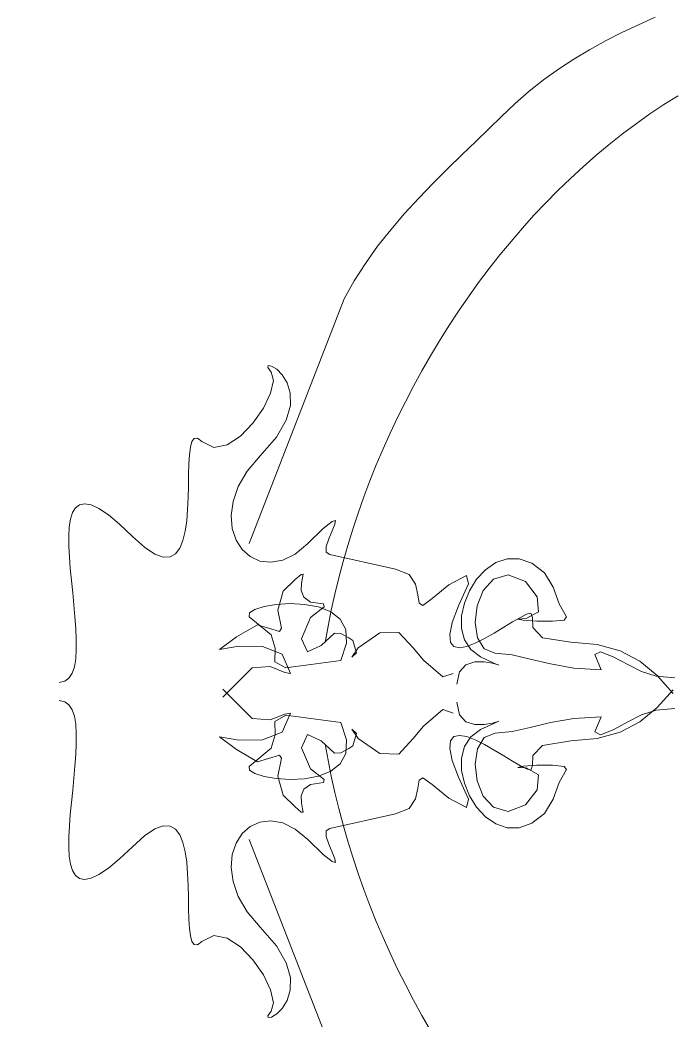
# Model space of a CAD drawing. Header units: centimetres. Extents: x -377343 to 693706, y 194584 to 813780.
# Drawn here: x 142257.5 to 142378.4, y 492503.4 to 492688.6 of the extents above; entities that cross this region are included whole.
import ezdxf

# ---------------------------------------------------------------- set-up
doc = ezdxf.new("R2010")
doc.units = ezdxf.units.CM
doc.layers.add('PIPA', color=11, linetype='Continuous')
doc.layers.add('TEXT', color=7, linetype='Continuous')

msp = doc.modelspace()

# ---------------------------------------------------------------- linework, layer by layer
at = {"layer": 'PIPA', "lineweight": 35, "extrusion": (0, 0.816497, 0.57735), "elevation": 193451.324}
msp.add_lwpolyline([(-421704.212, -325591.681), (-159560.265, -63447.734), (377343.333, -600351.331), (-158232.47, -1135927.133), (-693706.405, -600453.199), (-454216.825, -360963.619)], dxfattribs=at)
at = {"layer": 'TEXT', "color": 2, "linetype": 'Continuous', "lineweight": 13}
for p, q in [((142374.953, 492689.14), (142371.838, 492687.767)), ((142371.838, 492687.767), (142368.769, 492686.313)), ((142368.769, 492686.313), (142365.753, 492684.77)), ((142365.753, 492684.77), (142362.793, 492683.129)), ((142362.793, 492683.129), (142359.896, 492681.383)), ((142359.896, 492681.383), (142357.065, 492679.524)), ((142357.065, 492679.524), (142354.307, 492677.544)), ((142354.307, 492677.544), (142351.625, 492675.434)), ((142351.625, 492675.434), (142349.026, 492673.187)), ((142376.561, 492672.976), (142379.205, 492674.628)), ((142376.561, 492672.976), (142379.205, 492674.628)), ((142349.026, 492673.187), (142346.513, 492670.795)), ((142373.959, 492671.244), (142376.561, 492672.976)), ((142373.959, 492671.244), (142376.561, 492672.976)), ((142346.513, 492670.795), (142344.225, 492668.543)), ((142371.399, 492669.436), (142373.959, 492671.244)), ((142371.399, 492669.436), (142373.959, 492671.244)), ((142368.881, 492667.554), (142371.399, 492669.436)), ((142368.881, 492667.554), (142371.399, 492669.436)), ((142344.225, 492668.543), (142341.78, 492666.181)), ((142366.407, 492665.599), (142368.881, 492667.554)), ((142366.407, 492665.599), (142368.881, 492667.554)), ((142341.78, 492666.181), (142339.218, 492663.711)), ((142363.977, 492663.575), (142366.407, 492665.599)), ((142363.977, 492663.575), (142366.407, 492665.599)), ((142339.218, 492663.711), (142336.579, 492661.136)), ((142361.593, 492661.484), (142363.977, 492663.575)), ((142361.593, 492661.484), (142363.977, 492663.575)), ((142359.254, 492659.329), (142361.593, 492661.484)), ((142359.254, 492659.329), (142361.593, 492661.484)), ((142336.579, 492661.136), (142333.901, 492658.457)), ((142333.901, 492658.457), (142331.227, 492655.677)), ((142356.963, 492657.11), (142359.254, 492659.329)), ((142356.963, 492657.11), (142359.254, 492659.329)), ((142354.718, 492654.832), (142356.963, 492657.11)), ((142354.718, 492654.832), (142356.963, 492657.11)), ((142331.227, 492655.677), (142328.594, 492652.799)), ((142352.523, 492652.497), (142354.718, 492654.832)), ((142352.523, 492652.497), (142354.718, 492654.832)), ((142328.594, 492652.799), (142326.044, 492649.825)), ((142350.376, 492650.106), (142352.523, 492652.497)), ((142350.376, 492650.106), (142352.523, 492652.497)), ((142326.044, 492649.825), (142323.615, 492646.757)), ((142348.279, 492647.663), (142350.376, 492650.106)), ((142348.279, 492647.663), (142350.376, 492650.106)), ((142323.615, 492646.757), (142321.349, 492643.597)), ((142346.233, 492645.169), (142348.279, 492647.663)), ((142346.233, 492645.169), (142348.279, 492647.663)), ((142344.239, 492642.627), (142346.233, 492645.169)), ((142344.239, 492642.627), (142346.233, 492645.169)), ((142321.349, 492643.597), (142319.284, 492640.348)), ((142342.297, 492640.04), (142344.239, 492642.627)), ((142342.297, 492640.04), (142344.239, 492642.627)), ((142319.284, 492640.348), (142317.46, 492637.013)), ((142340.408, 492637.409), (142342.297, 492640.04)), ((142340.408, 492637.409), (142342.297, 492640.04)), ((142338.574, 492634.738), (142340.408, 492637.409)), ((142338.574, 492634.738), (142340.408, 492637.409)), ((142317.46, 492637.013), (142299.894, 492591.745)), ((142336.794, 492632.029), (142338.574, 492634.738)), ((142336.794, 492632.029), (142338.574, 492634.738)), ((142335.07, 492629.283), (142336.794, 492632.029)), ((142335.07, 492629.283), (142336.794, 492632.029)), ((142333.402, 492626.504), (142335.07, 492629.283)), ((142333.402, 492626.504), (142335.07, 492629.283)), ((142331.791, 492623.694), (142333.402, 492626.504)), ((142331.791, 492623.694), (142333.402, 492626.504)), ((142303.387, 492624.723), (142303.291, 492624.357)), ((142303.291, 492624.357), (142303.948, 492623.5)), ((142304.016, 492624.61), (142303.387, 492624.723)), ((142304.959, 492624.032), (142304.016, 492624.61)), ((142303.948, 492623.5), (142304.394, 492621.951)), ((142305.996, 492623), (142304.959, 492624.032)), ((142306.908, 492621.527), (142305.996, 492623)), ((142330.239, 492620.855), (142331.791, 492623.694)), ((142330.239, 492620.855), (142331.791, 492623.694)), ((142304.394, 492621.951), (142303.842, 492619.594)), ((142307.476, 492619.623), (142306.908, 492621.527)), ((142328.745, 492617.99), (142330.239, 492620.855)), ((142328.745, 492617.99), (142330.239, 492620.855)), ((142303.842, 492619.594), (142302.499, 492616.826)), ((142307.481, 492617.303), (142307.476, 492619.623)), ((142302.499, 492616.826), (142300.57, 492614.041)), ((142306.703, 492614.578), (142307.481, 492617.303)), ((142327.311, 492615.101), (142328.745, 492617.99)), ((142327.311, 492615.101), (142328.745, 492617.99)), ((142325.937, 492612.19), (142327.311, 492615.101)), ((142325.937, 492612.19), (142327.311, 492615.101)), ((142300.57, 492614.041), (142298.26, 492611.637)), ((142304.922, 492611.46), (142306.703, 492614.578)), ((142298.26, 492611.637), (142295.777, 492610.009)), ((142301.921, 492607.961), (142304.922, 492611.46)), ((142324.625, 492609.26), (142325.937, 492612.19)), ((142324.625, 492609.26), (142325.937, 492612.19)), ((142288.997, 492609.614), (142288.82, 492608.203)), ((142289.284, 492610.643), (142288.997, 492609.614)), ((142289.711, 492611.211), (142289.284, 492610.643)), ((142290.31, 492611.243), (142289.711, 492611.211)), ((142291.111, 492610.663), (142290.31, 492611.243)), ((142293.325, 492609.552), (142291.111, 492610.663)), ((142295.777, 492610.009), (142293.325, 492609.552)), ((142288.82, 492608.203), (142288.721, 492606.485)), ((142299.511, 492605.13), (142301.921, 492607.961)), ((142323.374, 492606.314), (142324.625, 492609.26)), ((142323.374, 492606.314), (142324.625, 492609.26)), ((142288.721, 492606.485), (142288.67, 492604.538)), ((142322.187, 492603.353), (142323.374, 492606.314)), ((142322.187, 492603.353), (142323.374, 492606.314)), ((142288.67, 492604.538), (142288.635, 492602.436)), ((142297.853, 492602.3), (142299.511, 492605.13)), ((142288.635, 492602.436), (142288.586, 492600.258)), ((142296.881, 492599.541), (142297.853, 492602.3)), ((142321.063, 492600.38), (142322.187, 492603.353)), ((142321.063, 492600.38), (142322.187, 492603.353)), ((142288.586, 492600.258), (142288.493, 492598.079)), ((142320.003, 492597.397), (142321.063, 492600.38)), ((142320.003, 492597.397), (142321.063, 492600.38)), ((142267.73, 492598.392), (142267.184, 492597.496)), ((142268.472, 492598.95), (142267.73, 492598.392)), ((142269.431, 492599.132), (142268.472, 492598.95)), ((142270.631, 492598.901), (142269.431, 492599.132)), ((142272.094, 492598.22), (142270.631, 492598.901)), ((142296.53, 492596.926), (142296.881, 492599.541)), ((142267.184, 492597.496), (142266.813, 492596.299)), ((142273.84, 492597.05), (142272.094, 492598.22)), ((142275.893, 492595.355), (142273.84, 492597.05)), ((142288.493, 492598.079), (142288.323, 492595.976)), ((142296.737, 492594.528), (142296.53, 492596.926)), ((142319.009, 492594.408), (142320.003, 492597.397)), ((142319.009, 492594.408), (142320.003, 492597.397)), ((142266.593, 492594.839), (142266.503, 492593.154)), ((142266.813, 492596.299), (142266.593, 492594.839)), ((142278.273, 492593.096), (142275.893, 492595.355)), ((142288.323, 492595.976), (142288.046, 492594.026)), ((142315.186, 492595.849), (142313.579, 492594.523)), ((142315.809, 492596.024), (142315.186, 492595.849)), ((142315.236, 492594.122), (142315.731, 492595.349)), ((142315.731, 492595.349), (142315.809, 492596.024)), ((142266.503, 492593.154), (142266.522, 492591.28)), ((142280.518, 492591.072), (142278.273, 492593.096)), ((142288.046, 492594.026), (142287.631, 492592.305)), ((142297.437, 492592.417), (142296.737, 492594.528)), ((142313.579, 492594.523), (142310.704, 492591.745)), ((142314.608, 492592.646), (142315.236, 492594.122)), ((142318.081, 492591.414), (142319.009, 492594.408)), ((142318.081, 492591.414), (142319.009, 492594.408)), ((142266.522, 492591.28), (142266.626, 492589.255)), ((142282.409, 492589.812), (142280.518, 492591.072)), ((142287.048, 492590.889), (142286.265, 492589.855)), ((142287.631, 492592.305), (142287.048, 492590.889)), ((142298.565, 492590.666), (142297.437, 492592.417)), ((142310.704, 492591.745), (142308.364, 492589.826)), ((142314.085, 492590.144), (142314.13, 492591.22)), ((142314.13, 492591.22), (142314.608, 492592.646)), ((142317.22, 492588.417), (142318.081, 492591.414)), ((142317.22, 492588.417), (142318.081, 492591.414)), ((142266.626, 492589.255), (142266.794, 492587.117)), ((142283.976, 492589.24), (142282.409, 492589.812)), ((142285.252, 492589.28), (142283.976, 492589.24)), ((142286.265, 492589.855), (142285.252, 492589.28)), ((142300.056, 492589.347), (142298.565, 492590.666)), ((142301.846, 492588.531), (142300.056, 492589.347)), ((142308.364, 492589.826), (142306.065, 492588.699)), ((142314.758, 492589.718), (142314.085, 492590.144)), ((142326.919, 492587.016), (142314.758, 492589.718)), ((142303.871, 492588.291), (142301.846, 492588.531)), ((142306.065, 492588.699), (142303.871, 492588.291)), ((142316.426, 492585.42), (142317.22, 492588.417)), ((142316.426, 492585.42), (142317.22, 492588.417)), ((142343.57, 492586.912), (142345.47, 492588.226)), ((142343.57, 492586.912), (142345.47, 492588.226)), ((142345.47, 492588.226), (142347.571, 492588.952)), ((142345.47, 492588.226), (142347.571, 492588.952)), ((142347.571, 492588.952), (142349.813, 492588.963)), ((142347.571, 492588.952), (142349.813, 492588.963)), ((142349.813, 492588.963), (142352.136, 492588.129)), ((142349.813, 492588.963), (142352.136, 492588.129)), ((142352.136, 492588.129), (142354.483, 492586.32)), ((142352.136, 492588.129), (142354.483, 492586.32)), ((142266.794, 492587.117), (142267.004, 492584.903)), ((142308.354, 492585.085), (142309.468, 492586.05)), ((142308.354, 492585.085), (142309.468, 492586.05)), ((142309.468, 492586.05), (142309.829, 492586.083)), ((142309.468, 492586.05), (142309.829, 492586.083)), ((142309.747, 492585.432), (142309.535, 492584.344)), ((142309.747, 492585.432), (142309.535, 492584.344)), ((142309.829, 492586.083), (142309.747, 492585.432)), ((142309.829, 492586.083), (142309.747, 492585.432)), ((142315.701, 492582.426), (142316.426, 492585.42)), ((142315.701, 492582.426), (142316.426, 492585.42)), ((142329.437, 492586.052), (142326.919, 492587.016)), ((142330.623, 492584.263), (142329.437, 492586.052)), ((142340.032, 492585.865), (142336.779, 492584.113)), ((142340.432, 492584.313), (142340.032, 492585.865)), ((142341.929, 492585.141), (142343.57, 492586.912)), ((142341.929, 492585.141), (142343.57, 492586.912)), ((142347.727, 492585.983), (142345.061, 492585.178)), ((142347.727, 492585.983), (142345.061, 492585.178)), ((142350.963, 492584.716), (142347.727, 492585.983)), ((142350.963, 492584.716), (142347.727, 492585.983)), ((142354.483, 492586.32), (142356.06, 492583.693)), ((142354.483, 492586.32), (142356.06, 492583.693)), ((142267.004, 492584.903), (142267.233, 492582.651)), ((142306.175, 492582.942), (142308.354, 492585.085)), ((142306.175, 492582.942), (142308.354, 492585.085)), ((142309.535, 492584.344), (142309.503, 492583.067)), ((142309.535, 492584.344), (142309.503, 492583.067)), ((142331.058, 492582.286), (142330.623, 492584.263)), ((142336.779, 492584.113), (142333.676, 492581.611)), ((142338.544, 492580.242), (142340.432, 492584.313)), ((142340.606, 492583.042), (142341.929, 492585.141)), ((142340.606, 492583.042), (142341.929, 492585.141)), ((142345.061, 492585.178), (142343.151, 492583.103)), ((142345.061, 492585.178), (142343.151, 492583.103)), ((142353.09, 492581.929), (142350.963, 492584.716)), ((142353.09, 492581.929), (142350.963, 492584.716)), ((142356.06, 492583.693), (142357.186, 492580.615)), ((142356.06, 492583.693), (142357.186, 492580.615)), ((142267.233, 492582.651), (142267.461, 492580.398)), ((142305.174, 492579.439), (142306.175, 492582.942)), ((142305.174, 492579.439), (142306.175, 492582.942)), ((142309.503, 492583.067), (142309.964, 492581.849)), ((142309.503, 492583.067), (142309.964, 492581.849)), ((142309.964, 492581.849), (142311.228, 492580.937)), ((142309.964, 492581.849), (142311.228, 492580.937)), ((142315.046, 492579.437), (142315.701, 492582.426)), ((142315.046, 492579.437), (142315.701, 492582.426)), ((142331.324, 492580.76), (142331.058, 492582.286)), ((142339.661, 492580.743), (142340.606, 492583.042)), ((142339.661, 492580.743), (142340.606, 492583.042)), ((142343.151, 492583.103), (142342.01, 492580.265)), ((142343.151, 492583.103), (142342.01, 492580.265)), ((142353.38, 492579.141), (142353.09, 492581.929)), ((142353.38, 492579.141), (142353.09, 492581.929)), ((142267.461, 492580.398), (142267.664, 492578.182)), ((142302.628, 492580.101), (142300.91, 492579.555)), ((142304.874, 492580.484), (142302.628, 492580.101)), ((142307.438, 492580.643), (142304.874, 492580.484)), ((142310.113, 492580.513), (142307.438, 492580.643)), ((142312.689, 492580.03), (142310.113, 492580.513)), ((142313.757, 492580.039), (142311.205, 492578.075)), ((142313.757, 492580.039), (142311.205, 492578.075)), ((142311.228, 492580.937), (142313.607, 492580.577)), ((142311.228, 492580.937), (142313.607, 492580.577)), ((142314.958, 492579.133), (142312.689, 492580.03)), ((142313.607, 492580.577), (142313.757, 492580.039)), ((142313.607, 492580.577), (142313.757, 492580.039)), ((142332.002, 492580.322), (142331.324, 492580.76)), ((142333.676, 492581.611), (142332.002, 492580.322)), ((142337.414, 492577.149), (142338.544, 492580.242)), ((142339.151, 492578.374), (142339.661, 492580.743)), ((142339.151, 492578.374), (142339.661, 492580.743)), ((142342.01, 492580.265), (142341.648, 492577.173)), ((142342.01, 492580.265), (142341.648, 492577.173)), ((142357.186, 492580.615), (142358.537, 492578.212)), ((142357.186, 492580.615), (142358.537, 492578.212)), ((142267.664, 492578.182), (142267.82, 492576.04)), ((142299.929, 492578.911), (142299.894, 492578.232)), ((142299.894, 492578.232), (142303.948, 492574.854)), ((142300.91, 492579.555), (142299.929, 492578.911)), ((142305.825, 492576.085), (142305.174, 492579.439)), ((142305.825, 492576.085), (142305.174, 492579.439)), ((142311.205, 492578.075), (142309.553, 492574.159)), ((142311.205, 492578.075), (142309.553, 492574.159)), ((142314.46, 492576.455), (142315.046, 492579.437)), ((142314.46, 492576.455), (142315.046, 492579.437)), ((142316.711, 492577.757), (142314.958, 492579.133)), ((142339.138, 492576.064), (142339.151, 492578.374)), ((142339.138, 492576.064), (142339.151, 492578.374)), ((142350.017, 492578.109), (142348.583, 492577.265)), ((142351.158, 492578.691), (142350.017, 492578.109)), ((142351.105, 492577.875), (142353.38, 492579.141)), ((142351.105, 492577.875), (142353.38, 492579.141)), ((142351.918, 492578.908), (142351.158, 492578.691)), ((142352.224, 492578.063), (142351.918, 492578.908)), ((142352.34, 492576.205), (142352.224, 492578.063)), ((142358.537, 492578.212), (142358.127, 492577.601)), ((142358.537, 492578.212), (142358.127, 492577.601)), ((142297.542, 492574.509), (142301.408, 492576.736)), ((142297.542, 492574.509), (142301.408, 492576.736)), ((142301.408, 492576.736), (142305.5, 492575.51)), ((142301.408, 492576.736), (142305.5, 492575.51)), ((142305.5, 492575.51), (142305.825, 492576.085)), ((142305.5, 492575.51), (142305.825, 492576.085)), ((142313.945, 492573.483), (142314.46, 492576.455)), ((142313.945, 492573.483), (142314.46, 492576.455)), ((142317.739, 492575.839), (142316.711, 492577.757)), ((142336.957, 492574.93), (142337.414, 492577.149)), ((142341.648, 492577.173), (142342.079, 492574.336)), ((142341.648, 492577.173), (142342.079, 492574.336)), ((142346.944, 492576.262), (142345.187, 492575.204)), ((142348.583, 492577.265), (142346.944, 492576.262)), ((142349.544, 492577.782), (142351.105, 492577.875)), ((142349.544, 492577.782), (142351.105, 492577.875)), ((142350.555, 492577.587), (142349.544, 492577.782)), ((142350.555, 492577.587), (142349.544, 492577.782)), ((142353.048, 492577.41), (142350.555, 492577.587)), ((142353.048, 492577.41), (142350.555, 492577.587)), ((142354.103, 492574.347), (142352.34, 492576.205)), ((142355.935, 492577.374), (142353.048, 492577.41)), ((142355.935, 492577.374), (142353.048, 492577.41)), ((142358.127, 492577.601), (142355.935, 492577.374)), ((142358.127, 492577.601), (142355.935, 492577.374)), ((142267.82, 492576.04), (142267.909, 492574.01)), ((142294.352, 492572.132), (142297.542, 492574.509)), ((142294.352, 492572.132), (142297.542, 492574.509)), ((142303.948, 492574.854), (142304.648, 492572.377)), ((142313.157, 492572.882), (142315.634, 492575.172)), ((142313.157, 492572.882), (142315.634, 492575.172)), ((142315.634, 492575.172), (142316.81, 492575.122)), ((142315.634, 492575.172), (142316.81, 492575.122)), ((142316.81, 492575.122), (142318.287, 492574.321)), ((142316.81, 492575.122), (142318.287, 492574.321)), ((142317.833, 492573.316), (142317.739, 492575.839)), ((142318.287, 492574.321), (142319.012, 492573.821)), ((142318.287, 492574.321), (142319.012, 492573.821)), ((142320.026, 492572.469), (142324.005, 492575.247)), ((142320.026, 492572.469), (142324.005, 492575.247)), ((142324.005, 492575.247), (142327.533, 492575.322)), ((142324.005, 492575.247), (142327.533, 492575.322)), ((142327.533, 492575.322), (142330.16, 492572.469)), ((142327.533, 492575.322), (142330.16, 492572.469)), ((142337.083, 492573.482), (142336.957, 492574.93)), ((142339.679, 492573.942), (142339.138, 492576.064)), ((142339.679, 492573.942), (142339.138, 492576.064)), ((142342.079, 492574.336), (142343.313, 492572.261)), ((142342.079, 492574.336), (142343.313, 492572.261)), ((142345.187, 492575.204), (142343.4, 492574.194)), ((142359.35, 492573.503), (142354.103, 492574.347)), ((142267.909, 492574.01), (142267.906, 492572.128)), ((142297.978, 492572.776), (142294.352, 492572.132)), ((142297.978, 492572.776), (142294.352, 492572.132)), ((142302.333, 492572.723), (142297.978, 492572.776)), ((142302.333, 492572.723), (142297.978, 492572.776)), ((142305.991, 492571.277), (142302.333, 492572.723)), ((142305.991, 492571.277), (142302.333, 492572.723)), ((142304.648, 492572.377), (142304.598, 492569.899)), ((142309.553, 492574.159), (142310.68, 492571.719)), ((142309.553, 492574.159), (142310.68, 492571.719)), ((142310.68, 492571.719), (142313.157, 492572.882)), ((142310.68, 492571.719), (142313.157, 492572.882)), ((142316.785, 492570.124), (142317.833, 492573.316)), ((142318.862, 492570.718), (142320.026, 492572.469)), ((142318.862, 492570.718), (142320.026, 492572.469)), ((142319.012, 492573.821), (142319.726, 492571.518)), ((142319.012, 492573.821), (142319.726, 492571.518)), ((142330.16, 492572.469), (142332.087, 492570.192)), ((142330.16, 492572.469), (142332.087, 492570.192)), ((142337.705, 492572.702), (142337.083, 492573.482)), ((142338.735, 492572.487), (142337.705, 492572.702)), ((142340.086, 492572.732), (142338.735, 492572.487)), ((142340.833, 492572.138), (142339.679, 492573.942)), ((142340.833, 492572.138), (142339.679, 492573.942)), ((142341.67, 492573.336), (142340.086, 492572.732)), ((142343.4, 492574.194), (142341.67, 492573.336)), ((142364.236, 492573.103), (142359.35, 492573.503)), ((142368.441, 492571.924), (142364.236, 492573.103)), ((142267.906, 492572.128), (142267.792, 492570.433)), ((142307.527, 492567.74), (142305.991, 492571.277)), ((142307.527, 492567.74), (142305.991, 492571.277)), ((142319.726, 492571.518), (142318.862, 492570.718)), ((142319.726, 492571.518), (142318.862, 492570.718)), ((142342.66, 492570.78), (142340.833, 492572.138)), ((142342.66, 492570.78), (142340.833, 492572.138)), ((142345.089, 492569.65), (142342.66, 492570.78)), ((142345.089, 492569.65), (142342.66, 492570.78)), ((142343.313, 492572.261), (142345.362, 492571.456)), ((142343.313, 492572.261), (142345.362, 492571.456)), ((142345.362, 492571.456), (142348.47, 492571.14)), ((142345.362, 492571.456), (142348.47, 492571.14)), ((142348.47, 492571.14), (142351.821, 492570.386)), ((142348.47, 492571.14), (142351.821, 492570.386)), ((142363.75, 492571.234), (142364.799, 492571.751)), ((142363.75, 492571.234), (142364.799, 492571.751)), ((142364.956, 492568.416), (142363.75, 492571.234)), ((142364.956, 492568.416), (142363.75, 492571.234)), ((142364.799, 492571.751), (142367.193, 492570.824)), ((142364.799, 492571.751), (142367.193, 492570.824)), ((142367.193, 492570.824), (142370.026, 492569.313)), ((142367.193, 492570.824), (142370.026, 492569.313)), ((142372.095, 492570), (142368.441, 492571.924)), ((142267.543, 492568.963), (142267.137, 492567.754)), ((142267.792, 492570.433), (142267.543, 492568.963)), ((142295.027, 492563.348), (142300.432, 492568.753)), ((142295.027, 492563.348), (142300.432, 492568.753)), ((142300.432, 492568.753), (142303.773, 492569.016)), ((142300.432, 492568.753), (142303.773, 492569.016)), ((142303.773, 492569.016), (142306.438, 492567.928)), ((142303.773, 492569.016), (142306.438, 492567.928)), ((142304.598, 492569.899), (142306.65, 492568.773)), ((142306.65, 492568.773), (142316.785, 492570.124)), ((142332.087, 492570.192), (142335.666, 492567.089)), ((142332.087, 492570.192), (142335.666, 492567.089)), ((142338.741, 492568.044), (142339.951, 492569.35)), ((142338.741, 492568.044), (142339.951, 492569.35)), ((142339.951, 492569.35), (142341.584, 492569.879)), ((142339.951, 492569.35), (142341.584, 492569.879)), ((142341.584, 492569.879), (142343.325, 492569.884)), ((142341.584, 492569.879), (142343.325, 492569.884)), ((142343.325, 492569.884), (142344.86, 492569.613)), ((142343.325, 492569.884), (142344.86, 492569.613)), ((142344.86, 492569.613), (142345.875, 492569.316)), ((142344.86, 492569.613), (142345.875, 492569.316)), ((142346.056, 492569.245), (142345.089, 492569.65)), ((142346.056, 492569.245), (142345.089, 492569.65)), ((142345.875, 492569.316), (142346.056, 492569.245)), ((142345.875, 492569.316), (142346.056, 492569.245)), ((142351.821, 492570.386), (142355.578, 492569.486)), ((142351.821, 492570.386), (142355.578, 492569.486)), ((142355.578, 492569.486), (142359.902, 492568.732)), ((142355.578, 492569.486), (142359.902, 492568.732)), ((142359.902, 492568.732), (142364.956, 492568.416)), ((142359.902, 492568.732), (142364.956, 492568.416)), ((142370.026, 492569.313), (142372.388, 492568.078)), ((142370.026, 492569.313), (142372.388, 492568.078)), ((142375.327, 492567.362), (142372.095, 492570)), ((142266.553, 492566.844), (142265.768, 492566.27)), ((142267.137, 492567.754), (142266.553, 492566.844)), ((142306.438, 492567.928), (142307.527, 492567.74)), ((142306.438, 492567.928), (142307.527, 492567.74)), ((142335.666, 492567.089), (142337.592, 492567.74)), ((142335.666, 492567.089), (142337.592, 492567.74)), ((142338.268, 492565.713), (142338.741, 492568.044)), ((142338.268, 492565.713), (142338.741, 492568.044)), ((142372.388, 492568.078), (142375.106, 492567.234)), ((142372.388, 492568.078), (142375.106, 492567.234)), ((142375.106, 492567.234), (142378.553, 492566.901)), ((142375.106, 492567.234), (142378.553, 492566.901)), ((142378.268, 492564.044), (142375.327, 492567.362)), ((142265.768, 492566.27), (142264.761, 492566.071)), ((142295.027, 492564.789), (142300.432, 492559.384)), ((142295.027, 492564.789), (142300.432, 492559.384)), ((142378.268, 492564.719), (142375.327, 492561.401)), ((142265.768, 492562.493), (142264.761, 492562.692)), ((142266.553, 492561.919), (142265.768, 492562.493)), ((142267.137, 492561.009), (142266.553, 492561.919)), ((142338.268, 492562.424), (142338.741, 492560.093)), ((142338.268, 492562.424), (142338.741, 492560.093)), ((142375.327, 492561.401), (142372.095, 492558.763)), ((142267.543, 492559.8), (142267.137, 492561.009)), ((142267.792, 492558.33), (142267.543, 492559.8)), ((142303.773, 492559.121), (142306.438, 492560.21)), ((142303.773, 492559.121), (142306.438, 492560.21)), ((142304.598, 492558.864), (142306.65, 492559.99)), ((142307.527, 492560.398), (142305.991, 492556.861)), ((142307.527, 492560.398), (142305.991, 492556.861)), ((142306.438, 492560.21), (142307.527, 492560.398)), ((142306.438, 492560.21), (142307.527, 492560.398)), ((142306.65, 492559.99), (142316.785, 492558.639)), ((142332.087, 492557.945), (142335.666, 492561.048)), ((142332.087, 492557.945), (142335.666, 492561.048)), ((142335.666, 492561.048), (142337.592, 492560.398)), ((142335.666, 492561.048), (142337.592, 492560.398)), ((142338.741, 492560.093), (142339.951, 492558.788)), ((142338.741, 492560.093), (142339.951, 492558.788)), ((142355.578, 492558.652), (142359.902, 492559.406)), ((142355.578, 492558.652), (142359.902, 492559.406)), ((142359.902, 492559.406), (142364.956, 492559.722)), ((142359.902, 492559.406), (142364.956, 492559.722)), ((142364.956, 492559.722), (142363.75, 492556.903)), ((142364.956, 492559.722), (142363.75, 492556.903)), ((142370.026, 492558.825), (142372.388, 492560.06)), ((142370.026, 492558.825), (142372.388, 492560.06)), ((142372.388, 492560.06), (142375.106, 492560.904)), ((142372.388, 492560.06), (142375.106, 492560.904)), ((142375.106, 492560.904), (142378.553, 492561.237)), ((142375.106, 492560.904), (142378.553, 492561.237)), ((142267.906, 492556.635), (142267.792, 492558.33)), ((142300.432, 492559.384), (142303.773, 492559.121)), ((142300.432, 492559.384), (142303.773, 492559.121)), ((142304.648, 492556.386), (142304.598, 492558.864)), ((142316.785, 492558.639), (142317.833, 492555.447)), ((142330.16, 492555.668), (142332.087, 492557.945)), ((142330.16, 492555.668), (142332.087, 492557.945)), ((142339.951, 492558.788), (142341.584, 492558.258)), ((142339.951, 492558.788), (142341.584, 492558.258)), ((142341.584, 492558.258), (142343.325, 492558.254)), ((142341.584, 492558.258), (142343.325, 492558.254)), ((142345.089, 492558.487), (142342.66, 492557.357)), ((142345.089, 492558.487), (142342.66, 492557.357)), ((142343.325, 492558.254), (142344.86, 492558.525)), ((142343.325, 492558.254), (142344.86, 492558.525)), ((142344.86, 492558.525), (142345.875, 492558.821)), ((142344.86, 492558.525), (142345.875, 492558.821)), ((142346.056, 492558.892), (142345.089, 492558.487)), ((142346.056, 492558.892), (142345.089, 492558.487)), ((142345.875, 492558.821), (142346.056, 492558.892)), ((142345.875, 492558.821), (142346.056, 492558.892)), ((142348.47, 492556.998), (142351.821, 492557.752)), ((142348.47, 492556.998), (142351.821, 492557.752)), ((142351.821, 492557.752), (142355.578, 492558.652)), ((142351.821, 492557.752), (142355.578, 492558.652)), ((142367.193, 492557.314), (142370.026, 492558.825)), ((142367.193, 492557.314), (142370.026, 492558.825)), ((142372.095, 492558.763), (142368.441, 492556.839)), ((142267.909, 492554.753), (142267.906, 492556.635)), ((142297.978, 492555.362), (142294.352, 492556.006)), ((142294.352, 492556.006), (142297.542, 492553.629)), ((142297.978, 492555.362), (142294.352, 492556.006)), ((142294.352, 492556.006), (142297.542, 492553.629)), ((142305.991, 492556.861), (142302.333, 492555.415)), ((142305.991, 492556.861), (142302.333, 492555.415)), ((142303.948, 492553.909), (142304.648, 492556.386)), ((142309.553, 492553.979), (142310.68, 492556.419)), ((142309.553, 492553.979), (142310.68, 492556.419)), ((142310.68, 492556.419), (142313.157, 492555.255)), ((142310.68, 492556.419), (142313.157, 492555.255)), ((142319.726, 492556.619), (142318.862, 492557.42)), ((142318.862, 492557.42), (142320.026, 492555.668)), ((142319.726, 492556.619), (142318.862, 492557.42)), ((142318.862, 492557.42), (142320.026, 492555.668)), ((142319.012, 492554.317), (142319.726, 492556.619)), ((142319.012, 492554.317), (142319.726, 492556.619)), ((142337.705, 492556.061), (142337.083, 492555.281)), ((142338.735, 492556.276), (142337.705, 492556.061)), ((142340.086, 492556.031), (142338.735, 492556.276)), ((142340.833, 492555.999), (142339.679, 492554.195)), ((142340.833, 492555.999), (142339.679, 492554.195)), ((142341.67, 492555.427), (142340.086, 492556.031)), ((142342.66, 492557.357), (142340.833, 492555.999)), ((142342.66, 492557.357), (142340.833, 492555.999)), ((142342.079, 492553.802), (142343.313, 492555.877)), ((142342.079, 492553.802), (142343.313, 492555.877)), ((142343.313, 492555.877), (142345.362, 492556.682)), ((142343.313, 492555.877), (142345.362, 492556.682)), ((142345.362, 492556.682), (142348.47, 492556.998)), ((142345.362, 492556.682), (142348.47, 492556.998)), ((142363.75, 492556.903), (142364.799, 492556.387)), ((142363.75, 492556.903), (142364.799, 492556.387)), ((142368.441, 492556.839), (142364.236, 492555.66)), ((142364.799, 492556.387), (142367.193, 492557.314)), ((142364.799, 492556.387), (142367.193, 492557.314)), ((142267.82, 492552.723), (142267.909, 492554.753)), ((142302.333, 492555.415), (142297.978, 492555.362)), ((142302.333, 492555.415), (142297.978, 492555.362)), ((142299.894, 492550.531), (142303.948, 492553.909)), ((142311.205, 492550.063), (142309.553, 492553.979)), ((142311.205, 492550.063), (142309.553, 492553.979)), ((142313.157, 492555.255), (142315.634, 492552.966)), ((142313.157, 492555.255), (142315.634, 492552.966)), ((142313.945, 492554.655), (142314.46, 492551.682)), ((142313.945, 492554.655), (142314.46, 492551.682)), ((142317.833, 492555.447), (142317.739, 492552.924)), ((142318.287, 492553.816), (142319.012, 492554.317)), ((142318.287, 492553.816), (142319.012, 492554.317)), ((142320.026, 492555.668), (142324.005, 492552.89)), ((142320.026, 492555.668), (142324.005, 492552.89)), ((142327.533, 492552.815), (142330.16, 492555.668)), ((142327.533, 492552.815), (142330.16, 492555.668)), ((142337.083, 492555.281), (142336.957, 492553.833)), ((142339.679, 492554.195), (142339.138, 492552.074)), ((142339.679, 492554.195), (142339.138, 492552.074)), ((142343.4, 492554.569), (142341.67, 492555.427)), ((142345.187, 492553.559), (142343.4, 492554.569)), ((142354.103, 492554.416), (142352.34, 492552.558)), ((142359.35, 492555.26), (142354.103, 492554.416)), ((142364.236, 492555.66), (142359.35, 492555.26)), ((142267.664, 492550.581), (142267.82, 492552.723)), ((142297.542, 492553.629), (142301.408, 492551.402)), ((142297.542, 492553.629), (142301.408, 492551.402)), ((142301.408, 492551.402), (142305.5, 492552.628)), ((142301.408, 492551.402), (142305.5, 492552.628)), ((142305.825, 492552.052), (142305.174, 492548.699)), ((142305.825, 492552.052), (142305.174, 492548.699)), ((142305.5, 492552.628), (142305.825, 492552.052)), ((142305.5, 492552.628), (142305.825, 492552.052)), ((142315.634, 492552.966), (142316.81, 492553.016)), ((142315.634, 492552.966), (142316.81, 492553.016)), ((142317.739, 492552.924), (142316.711, 492551.006)), ((142316.81, 492553.016), (142318.287, 492553.816)), ((142316.81, 492553.016), (142318.287, 492553.816)), ((142324.005, 492552.89), (142327.533, 492552.815)), ((142324.005, 492552.89), (142327.533, 492552.815)), ((142336.957, 492553.833), (142337.414, 492551.615)), ((142339.138, 492552.074), (142339.151, 492549.764)), ((142339.138, 492552.074), (142339.151, 492549.764)), ((142341.648, 492550.964), (142342.079, 492553.802)), ((142341.648, 492550.964), (142342.079, 492553.802)), ((142346.944, 492552.501), (142345.187, 492553.559)), ((142348.583, 492551.498), (142346.944, 492552.501)), ((142352.34, 492552.558), (142352.224, 492550.7)), ((142267.461, 492548.365), (142267.664, 492550.581)), ((142299.929, 492549.852), (142299.894, 492550.531)), ((142314.46, 492551.682), (142315.046, 492548.7)), ((142314.46, 492551.682), (142315.046, 492548.7)), ((142316.711, 492551.006), (142314.958, 492549.63)), ((142337.414, 492551.615), (142338.544, 492548.521)), ((142342.01, 492547.873), (142341.648, 492550.964)), ((142342.01, 492547.873), (142341.648, 492550.964)), ((142350.017, 492550.654), (142348.583, 492551.498)), ((142350.555, 492550.551), (142349.544, 492550.355)), ((142350.555, 492550.551), (142349.544, 492550.355)), ((142349.544, 492550.355), (142351.105, 492550.263)), ((142349.544, 492550.355), (142351.105, 492550.263)), ((142351.158, 492550.072), (142350.017, 492550.654)), ((142353.048, 492550.727), (142350.555, 492550.551)), ((142353.048, 492550.727), (142350.555, 492550.551)), ((142351.105, 492550.263), (142353.38, 492548.996)), ((142351.105, 492550.263), (142353.38, 492548.996)), ((142352.224, 492550.7), (142351.918, 492549.855)), ((142355.935, 492550.763), (142353.048, 492550.727)), ((142355.935, 492550.763), (142353.048, 492550.727)), ((142358.127, 492550.537), (142355.935, 492550.763)), ((142358.127, 492550.537), (142355.935, 492550.763)), ((142358.537, 492549.925), (142358.127, 492550.537)), ((142358.537, 492549.925), (142358.127, 492550.537)), ((142267.233, 492546.112), (142267.461, 492548.365)), ((142300.91, 492549.208), (142299.929, 492549.852)), ((142302.628, 492548.662), (142300.91, 492549.208)), ((142304.874, 492548.279), (142302.628, 492548.662)), ((142305.174, 492548.699), (142306.175, 492545.196)), ((142305.174, 492548.699), (142306.175, 492545.196)), ((142312.689, 492548.733), (142310.113, 492548.251)), ((142313.757, 492548.098), (142311.205, 492550.063)), ((142313.757, 492548.098), (142311.205, 492550.063)), ((142314.958, 492549.63), (142312.689, 492548.733)), ((142315.046, 492548.7), (142315.701, 492545.711)), ((142315.046, 492548.7), (142315.701, 492545.711)), ((142332.002, 492548.441), (142331.324, 492548.004)), ((142333.676, 492547.153), (142332.002, 492548.441)), ((142338.544, 492548.521), (142340.432, 492544.45)), ((142339.151, 492549.764), (142339.661, 492547.395)), ((142339.151, 492549.764), (142339.661, 492547.395)), ((142351.918, 492549.855), (142351.158, 492550.072)), ((142353.38, 492548.996), (142353.09, 492546.209)), ((142353.38, 492548.996), (142353.09, 492546.209)), ((142357.186, 492547.523), (142358.537, 492549.925)), ((142357.186, 492547.523), (142358.537, 492549.925)), ((142307.438, 492548.12), (142304.874, 492548.279)), ((142310.113, 492548.251), (142307.438, 492548.12)), ((142309.964, 492546.289), (142311.228, 492547.201)), ((142309.964, 492546.289), (142311.228, 492547.201)), ((142311.228, 492547.201), (142313.607, 492547.56)), ((142311.228, 492547.201), (142313.607, 492547.56)), ((142313.607, 492547.56), (142313.757, 492548.098)), ((142313.607, 492547.56), (142313.757, 492548.098)), ((142331.058, 492546.477), (142330.623, 492544.5)), ((142331.324, 492548.004), (142331.058, 492546.477)), ((142336.779, 492544.65), (142333.676, 492547.153)), ((142339.661, 492547.395), (142340.606, 492545.096)), ((142339.661, 492547.395), (142340.606, 492545.096)), ((142343.151, 492545.035), (142342.01, 492547.873)), ((142343.151, 492545.035), (142342.01, 492547.873)), ((142356.06, 492544.445), (142357.186, 492547.523)), ((142356.06, 492544.445), (142357.186, 492547.523)), ((142267.004, 492543.86), (142267.233, 492546.112)), ((142306.175, 492545.196), (142308.354, 492543.052)), ((142306.175, 492545.196), (142308.354, 492543.052)), ((142309.503, 492545.071), (142309.964, 492546.289)), ((142309.503, 492545.071), (142309.964, 492546.289)), ((142309.535, 492543.794), (142309.503, 492545.071)), ((142309.535, 492543.794), (142309.503, 492545.071)), ((142315.701, 492545.711), (142316.426, 492542.717)), ((142315.701, 492545.711), (142316.426, 492542.717)), ((142340.032, 492542.899), (142336.779, 492544.65)), ((142340.606, 492545.096), (142341.929, 492542.997)), ((142340.606, 492545.096), (142341.929, 492542.997)), ((142345.061, 492542.96), (142343.151, 492545.035)), ((142345.061, 492542.96), (142343.151, 492545.035)), ((142353.09, 492546.209), (142350.963, 492543.422)), ((142353.09, 492546.209), (142350.963, 492543.422)), ((142266.794, 492541.646), (142267.004, 492543.86)), ((142308.354, 492543.052), (142309.468, 492542.088)), ((142308.354, 492543.052), (142309.468, 492542.088)), ((142309.747, 492542.706), (142309.535, 492543.794)), ((142309.747, 492542.706), (142309.535, 492543.794)), ((142330.623, 492544.5), (142329.437, 492542.711)), ((142340.432, 492544.45), (142340.032, 492542.899)), ((142341.929, 492542.997), (142343.57, 492541.226)), ((142341.929, 492542.997), (142343.57, 492541.226)), ((142347.727, 492542.155), (142345.061, 492542.96)), ((142347.727, 492542.155), (142345.061, 492542.96)), ((142350.963, 492543.422), (142347.727, 492542.155)), ((142350.963, 492543.422), (142347.727, 492542.155)), ((142354.483, 492541.818), (142356.06, 492544.445)), ((142354.483, 492541.818), (142356.06, 492544.445)), ((142266.626, 492539.508), (142266.794, 492541.646)), ((142309.468, 492542.088), (142309.829, 492542.055)), ((142309.468, 492542.088), (142309.829, 492542.055)), ((142309.829, 492542.055), (142309.747, 492542.706)), ((142309.829, 492542.055), (142309.747, 492542.706)), ((142326.919, 492541.748), (142314.758, 492539.045)), ((142316.426, 492542.717), (142317.22, 492539.721)), ((142316.426, 492542.717), (142317.22, 492539.721)), ((142329.437, 492542.711), (142326.919, 492541.748)), ((142343.57, 492541.226), (142345.47, 492539.912)), ((142343.57, 492541.226), (142345.47, 492539.912)), ((142352.136, 492540.009), (142354.483, 492541.818)), ((142352.136, 492540.009), (142354.483, 492541.818)), ((142266.522, 492537.483), (142266.626, 492539.508)), ((142283.976, 492539.523), (142282.409, 492538.951)), ((142285.252, 492539.483), (142283.976, 492539.523)), ((142286.265, 492538.908), (142285.252, 492539.483)), ((142300.056, 492539.417), (142298.565, 492538.098)), ((142301.846, 492540.232), (142300.056, 492539.417)), ((142303.871, 492540.472), (142301.846, 492540.232)), ((142306.065, 492540.065), (142303.871, 492540.472)), ((142308.364, 492538.937), (142306.065, 492540.065)), ((142314.758, 492539.045), (142314.085, 492538.62)), ((142317.22, 492539.721), (142318.081, 492536.724)), ((142317.22, 492539.721), (142318.081, 492536.724)), ((142345.47, 492539.912), (142347.571, 492539.185)), ((142345.47, 492539.912), (142347.571, 492539.185)), ((142347.571, 492539.185), (142349.813, 492539.175)), ((142347.571, 492539.185), (142349.813, 492539.175)), ((142349.813, 492539.175), (142352.136, 492540.009)), ((142349.813, 492539.175), (142352.136, 492540.009)), ((142266.503, 492535.609), (142266.522, 492537.483)), ((142280.518, 492537.691), (142278.273, 492535.667)), ((142282.409, 492538.951), (142280.518, 492537.691)), ((142287.048, 492537.874), (142286.265, 492538.908)), ((142287.631, 492536.458), (142287.048, 492537.874)), ((142298.565, 492538.098), (142297.437, 492536.347)), ((142310.704, 492537.018), (142308.364, 492538.937)), ((142314.085, 492538.62), (142314.13, 492537.544)), ((142314.13, 492537.544), (142314.608, 492536.117)), ((142266.593, 492533.924), (142266.503, 492535.609)), ((142278.273, 492535.667), (142275.893, 492533.409)), ((142288.046, 492534.737), (142287.631, 492536.458)), ((142297.437, 492536.347), (142296.737, 492534.236)), ((142317.46, 492491.75), (142299.894, 492537.018)), ((142313.579, 492534.24), (142310.704, 492537.018)), ((142314.608, 492536.117), (142315.236, 492534.641)), ((142318.081, 492536.724), (142319.009, 492533.73)), ((142318.081, 492536.724), (142319.009, 492533.73)), ((142266.813, 492532.464), (142266.593, 492533.924)), ((142288.323, 492532.787), (142288.046, 492534.737)), ((142296.737, 492534.236), (142296.53, 492531.837)), ((142315.186, 492532.914), (142313.579, 492534.24)), ((142315.236, 492534.641), (142315.731, 492533.415)), ((142319.009, 492533.73), (142320.003, 492530.74)), ((142319.009, 492533.73), (142320.003, 492530.74)), ((142267.184, 492531.267), (142266.813, 492532.464)), ((142273.84, 492531.713), (142272.094, 492530.544)), ((142275.893, 492533.409), (142273.84, 492531.713)), ((142288.493, 492530.684), (142288.323, 492532.787)), ((142296.53, 492531.837), (142296.881, 492529.222)), ((142315.809, 492532.739), (142315.186, 492532.914)), ((142315.731, 492533.415), (142315.809, 492532.739)), ((142267.73, 492530.371), (142267.184, 492531.267)), ((142268.472, 492529.813), (142267.73, 492530.371)), ((142269.431, 492529.631), (142268.472, 492529.813)), ((142270.631, 492529.862), (142269.431, 492529.631)), ((142272.094, 492530.544), (142270.631, 492529.862)), ((142288.586, 492528.505), (142288.493, 492530.684)), ((142320.003, 492530.74), (142321.063, 492527.758)), ((142320.003, 492530.74), (142321.063, 492527.758)), ((142288.635, 492526.327), (142288.586, 492528.505)), ((142296.881, 492529.222), (142297.853, 492526.464)), ((142288.67, 492524.226), (142288.635, 492526.327)), ((142297.853, 492526.464), (142299.511, 492523.633)), ((142321.063, 492527.758), (142322.187, 492524.785)), ((142321.063, 492527.758), (142322.187, 492524.785)), ((142288.721, 492522.278), (142288.67, 492524.226)), ((142322.187, 492524.785), (142323.374, 492521.824)), ((142322.187, 492524.785), (142323.374, 492521.824)), ((142299.511, 492523.633), (142301.921, 492520.803)), ((142288.82, 492520.56), (142288.721, 492522.278)), ((142288.997, 492519.149), (142288.82, 492520.56)), ((142301.921, 492520.803), (142304.922, 492517.304)), ((142323.374, 492521.824), (142324.625, 492518.878)), ((142323.374, 492521.824), (142324.625, 492518.878)), ((142289.284, 492518.121), (142288.997, 492519.149)), ((142293.325, 492519.211), (142291.111, 492518.1)), ((142295.777, 492518.755), (142293.325, 492519.211)), ((142298.26, 492517.126), (142295.777, 492518.755)), ((142324.625, 492518.878), (142325.937, 492515.948)), ((142324.625, 492518.878), (142325.937, 492515.948)), ((142289.711, 492517.552), (142289.284, 492518.121)), ((142290.31, 492517.52), (142289.711, 492517.552)), ((142291.111, 492518.1), (142290.31, 492517.52)), ((142300.57, 492514.722), (142298.26, 492517.126)), ((142304.922, 492517.304), (142306.703, 492514.186)), ((142325.937, 492515.948), (142327.311, 492513.037)), ((142325.937, 492515.948), (142327.311, 492513.037)), ((142302.499, 492511.938), (142300.57, 492514.722)), ((142306.703, 492514.186), (142307.481, 492511.46)), ((142303.842, 492509.169), (142302.499, 492511.938)), ((142307.481, 492511.46), (142307.476, 492509.14)), ((142327.311, 492513.037), (142328.745, 492510.148)), ((142327.311, 492513.037), (142328.745, 492510.148)), ((142328.745, 492510.148), (142330.239, 492507.283)), ((142328.745, 492510.148), (142330.239, 492507.283)), ((142304.394, 492506.812), (142303.842, 492509.169)), ((142307.476, 492509.14), (142306.908, 492507.237)), ((142303.948, 492505.263), (142304.394, 492506.812)), ((142305.996, 492505.763), (142304.959, 492504.731)), ((142306.908, 492507.237), (142305.996, 492505.763)), ((142330.239, 492507.283), (142331.791, 492504.444)), ((142330.239, 492507.283), (142331.791, 492504.444)), ((142303.291, 492504.407), (142303.948, 492505.263)), ((142303.387, 492504.041), (142303.291, 492504.407)), ((142304.016, 492504.153), (142303.387, 492504.041)), ((142304.959, 492504.731), (142304.016, 492504.153)), ((142331.791, 492504.444), (142333.402, 492501.634)), ((142331.791, 492504.444), (142333.402, 492501.634))]:
    msp.add_line(p, q, dxfattribs=at)

doc.saveas('drawing.dxf')
